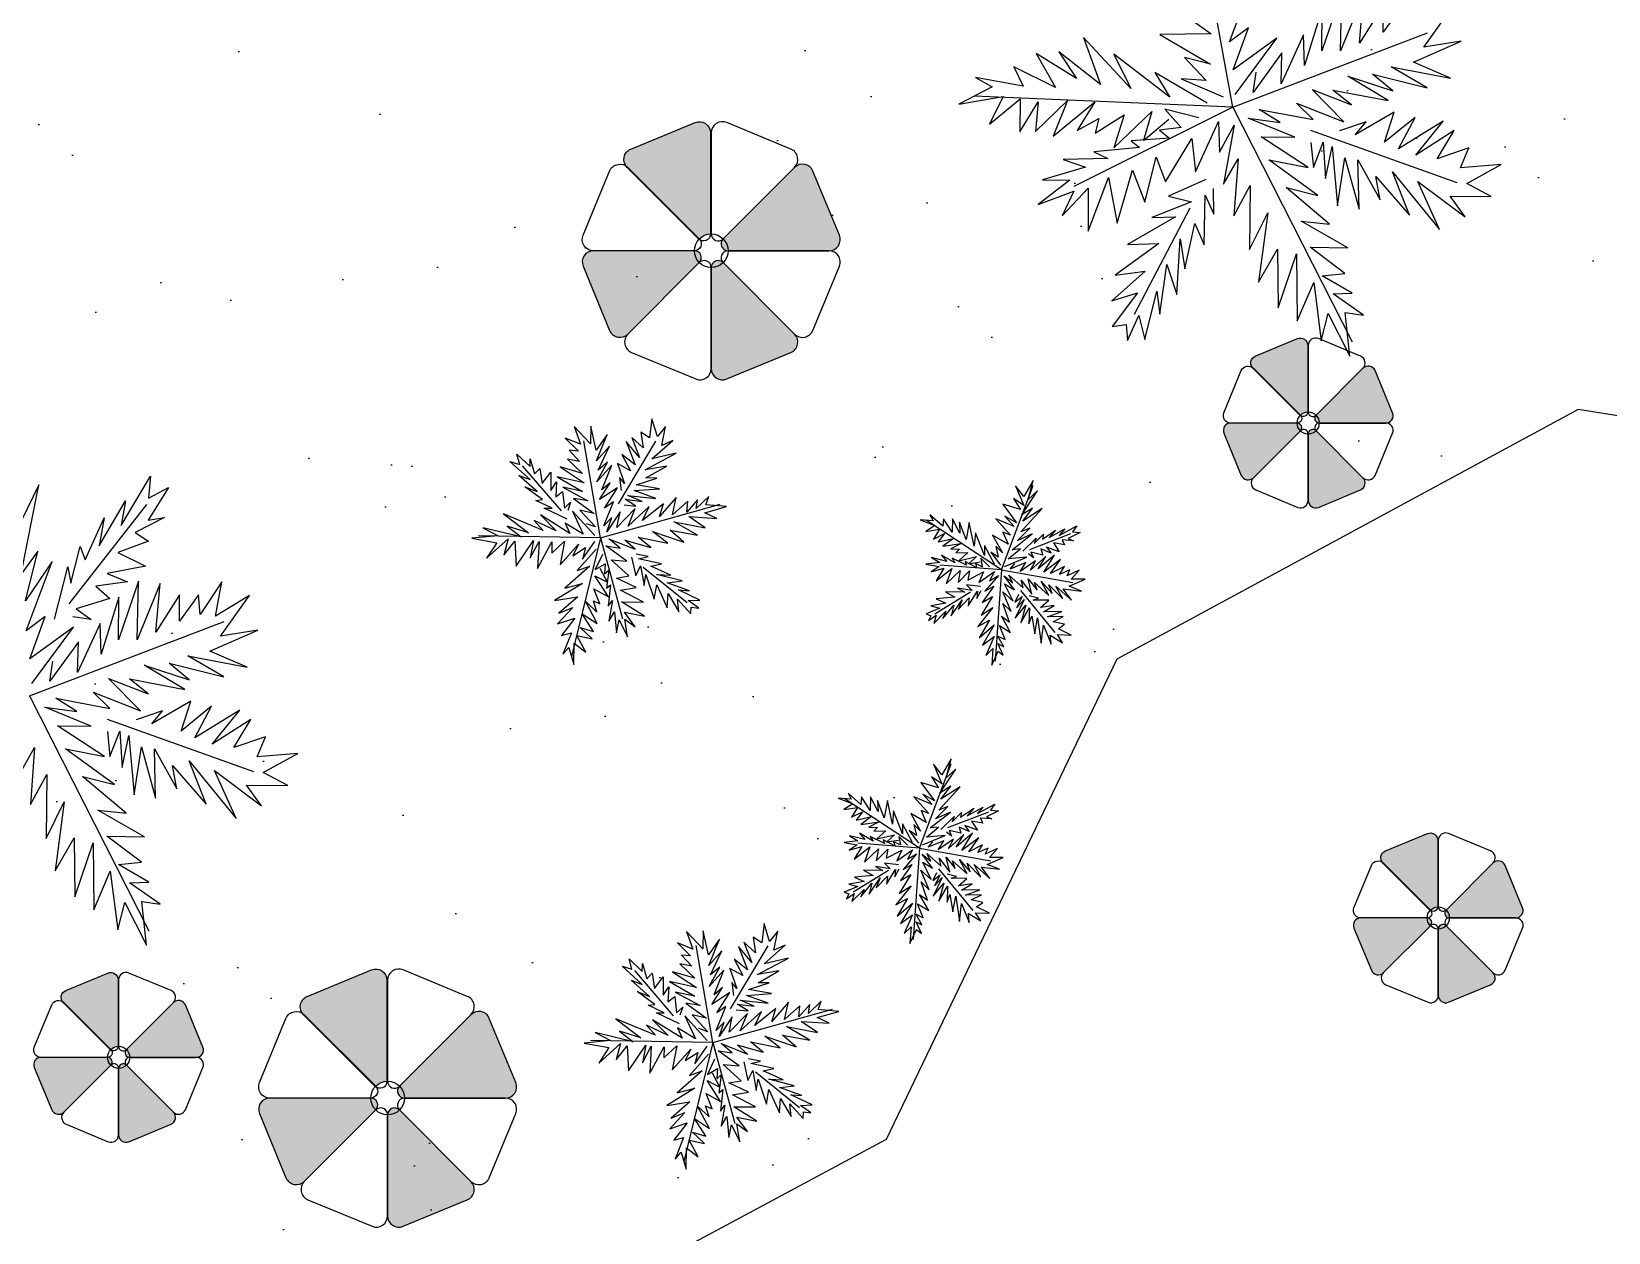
# Model space of a CAD drawing. Header units: millimetres. Extents: x 185 to 501, y 88 to 528.
# Drawn here: x 383.99 to 399.41, y 205.34 to 217.08 of the extents above; entities that cross this region are included whole.
import ezdxf

# ---------------------------------------------------------------- set-up
doc = ezdxf.new("R2010")
doc.units = ezdxf.units.MM
for name, color, linetype in [('arboles', 84, 'Continuous'), ('arena playa', 253, 'Continuous'), ('SITE_FURNISHINGS', 230, 'Continuous')]:
    doc.layers.add(name, color=color, linetype=linetype)

msp = doc.modelspace()

# ---------------------------------------------------------------- hatches: boundary and pattern name
for color, points in [(5, [(390.628, 216.086, 0.534511), (390.476, 216.187), (389.849, 215.928, 0.475071), (389.8, 215.764, -0.059116), (389.82, 215.748), (390.518, 215.05, -0.187719), (390.628, 215.098, 0.000562), (390.628, 215.099)]), (256, [(396.467, 214.008, 0.534511), (396.367, 214.075), (395.954, 213.904, 0.475071), (395.922, 213.797, -0.059116), (395.935, 213.786), (396.395, 213.327, -0.187719), (396.467, 213.359, 0.000562), (396.467, 213.359)]), (256, [(397.738, 209.171, 0.534511), (397.638, 209.238), (397.226, 209.067, 0.475071), (397.194, 208.96, -0.059116), (397.207, 208.949), (397.666, 208.49, -0.187719), (397.738, 208.522, 0.000562), (397.738, 208.522)]), (256, [(384.836, 207.808, 0.534511), (384.736, 207.874), (384.323, 207.704, 0.475071), (384.291, 207.596, -0.059116), (384.305, 207.586), (384.764, 207.126, -0.187719), (384.836, 207.158, 0.000562), (384.836, 207.158)]), (230, [(387.464, 207.804, 0.534511), (387.312, 207.905), (386.685, 207.646, 0.475071), (386.636, 207.482, -0.059116), (386.656, 207.466), (387.354, 206.768, -0.187719), (387.464, 206.816, 0.000562), (387.464, 206.816)])]:
    msp.add_hatch(color=color).paths.add_polyline_path(points)
h = msp.add_hatch(color=5)
edge = h.paths.add_edge_path()
edge.add_arc((390.799, 215.002), 0.0682, 135, 270)
edge.add_line((390.799, 214.934), (391.787, 214.934))
edge.add_arc((391.787, 215.044), 0.11, 270, 382.5)
edge.add_line((391.888, 215.086), (391.629, 215.713))
edge.add_arc((391.527, 215.671), 0.11, 22.5, 135)
edge.add_line((391.449, 215.748), (390.751, 215.05))
edge = h.paths.add_edge_path()
edge.add_arc((390.703, 214.77), 0.0682, 45, 180)
edge.add_line((390.635, 214.77), (390.635, 213.782))
edge.add_arc((390.745, 213.782), 0.11, 180, 292.5)
edge.add_line((390.787, 213.681), (391.414, 213.94))
edge.add_arc((391.372, 214.042), 0.11, 292.5, 405)
edge.add_line((391.449, 214.12), (390.751, 214.818))
edge = h.paths.add_edge_path()
edge.add_arc((389.743, 214.197), 0.11, 202.5, 315)
edge.add_line((389.82, 214.12), (390.518, 214.818))
edge.add_arc((390.47, 214.866), 0.0682, 315, 450)
edge.add_line((390.47, 214.934), (389.483, 214.934))
edge.add_arc((389.483, 214.824), 0.11, 90, 202.5)
edge.add_line((389.382, 214.782), (389.641, 214.155))
h = msp.add_hatch(color=256)
edge = h.paths.add_edge_path()
edge.add_arc((396.579, 213.295), 0.0448, 135, 270)
edge.add_line((396.579, 213.25), (397.229, 213.25))
edge.add_arc((397.229, 213.323), 0.0723, 270, 382.5)
edge.add_line((397.296, 213.35), (397.125, 213.763))
edge.add_arc((397.058, 213.735), 0.0723, 22.5, 135)
edge.add_line((397.007, 213.786), (396.548, 213.327))
edge = h.paths.add_edge_path()
edge.add_arc((396.516, 213.142), 0.0448, 45, 180)
edge.add_line((396.471, 213.142), (396.471, 212.493))
edge.add_arc((396.544, 212.493), 0.0723, 180, 292.5)
edge.add_line((396.571, 212.426), (396.983, 212.597))
edge.add_arc((396.956, 212.664), 0.0723, 292.5, 405)
edge.add_line((397.007, 212.715), (396.548, 213.174))
edge = h.paths.add_edge_path()
edge.add_arc((395.884, 212.766), 0.0723, 202.5, 315)
edge.add_line((395.935, 212.715), (396.395, 213.174))
edge.add_arc((396.363, 213.206), 0.0448, 315, 450)
edge.add_line((396.363, 213.25), (395.714, 213.25))
edge.add_arc((395.714, 213.178), 0.0723, 90, 202.5)
edge.add_line((395.647, 213.15), (395.817, 212.738))
h = msp.add_hatch(color=256)
edge = h.paths.add_edge_path()
edge.add_arc((397.851, 208.458), 0.0448, 135, 270)
edge.add_line((397.851, 208.413), (398.5, 208.413))
edge.add_arc((398.5, 208.486), 0.0723, 270, 382.5)
edge.add_line((398.567, 208.513), (398.396, 208.926))
edge.add_arc((398.33, 208.898), 0.0723, 22.5, 135)
edge.add_line((398.278, 208.949), (397.819, 208.49))
edge = h.paths.add_edge_path()
edge.add_arc((397.787, 208.305), 0.0448, 45, 180)
edge.add_line((397.743, 208.305), (397.743, 207.656))
edge.add_arc((397.815, 207.656), 0.0723, 180, 292.5)
edge.add_line((397.843, 207.589), (398.255, 207.76))
edge.add_arc((398.227, 207.827), 0.0723, 292.5, 405)
edge.add_line((398.278, 207.878), (397.819, 208.337))
edge = h.paths.add_edge_path()
edge.add_arc((397.156, 207.929), 0.0723, 202.5, 315)
edge.add_line((397.207, 207.878), (397.666, 208.337))
edge.add_arc((397.634, 208.369), 0.0448, 315, 450)
edge.add_line((397.634, 208.413), (396.985, 208.413))
edge.add_arc((396.985, 208.341), 0.0723, 90, 202.5)
edge.add_line((396.918, 208.313), (397.089, 207.901))
h = msp.add_hatch(color=256)
edge = h.paths.add_edge_path()
edge.add_arc((384.949, 207.095), 0.0448, 135, 270)
edge.add_line((384.949, 207.05), (385.598, 207.05))
edge.add_arc((385.598, 207.122), 0.0723, 270, 382.5)
edge.add_line((385.665, 207.15), (385.494, 207.562))
edge.add_arc((385.427, 207.534), 0.0723, 22.5, 135)
edge.add_line((385.376, 207.586), (384.917, 207.126))
edge = h.paths.add_edge_path()
edge.add_arc((384.885, 206.942), 0.0448, 45, 180)
edge.add_line((384.84, 206.942), (384.84, 206.292))
edge.add_arc((384.913, 206.292), 0.0723, 180, 292.5)
edge.add_line((384.94, 206.225), (385.353, 206.396))
edge.add_arc((385.325, 206.463), 0.0723, 292.5, 405)
edge.add_line((385.376, 206.514), (384.917, 206.973))
edge = h.paths.add_edge_path()
edge.add_arc((384.254, 206.565), 0.0723, 202.5, 315)
edge.add_line((384.305, 206.514), (384.764, 206.973))
edge.add_arc((384.732, 207.005), 0.0448, 315, 450)
edge.add_line((384.732, 207.05), (384.083, 207.05))
edge.add_arc((384.083, 206.978), 0.0723, 90, 202.5)
edge.add_line((384.016, 206.95), (384.187, 206.538))
h = msp.add_hatch(color=230)
edge = h.paths.add_edge_path()
edge.add_arc((387.635, 206.72), 0.0682, 135, 270)
edge.add_line((387.635, 206.652), (388.623, 206.652))
edge.add_arc((388.623, 206.762), 0.11, 270, 382.5)
edge.add_line((388.724, 206.804), (388.465, 207.431))
edge.add_arc((388.363, 207.389), 0.11, 22.5, 135)
edge.add_line((388.285, 207.466), (387.587, 206.768))
edge = h.paths.add_edge_path()
edge.add_arc((387.539, 206.487), 0.0682, 45, 180)
edge.add_line((387.471, 206.487), (387.471, 205.5))
edge.add_arc((387.581, 205.5), 0.11, 180, 292.5)
edge.add_line((387.623, 205.399), (388.25, 205.658))
edge.add_arc((388.208, 205.76), 0.11, 292.5, 405)
edge.add_line((388.285, 205.838), (387.587, 206.536))
edge = h.paths.add_edge_path()
edge.add_arc((386.579, 205.915), 0.11, 202.5, 315)
edge.add_line((386.656, 205.838), (387.354, 206.536))
edge.add_arc((387.306, 206.584), 0.0682, 315, 450)
edge.add_line((387.306, 206.652), (386.319, 206.652))
edge.add_arc((386.319, 206.542), 0.11, 90, 202.5)
edge.add_line((386.218, 206.5), (386.477, 205.873))
at = {"layer": 'arena playa'}
h = msp.add_hatch(dxfattribs=at)
h.set_pattern_fill('AR-SAND', color=256, scale=0.07, style=0)
h.set_pattern_definition([(37.5, (-1998.5492, 57.1), (-0.1120022, 3.4258927), [0, -2.70256, 0, -3.0226, 0, -2.88925]), (7.5, (-1998.5492, 57.1), (3.146663, 5.017776), [0, -1.45796, 0, -2.43586, 0, -0.93345]), (327.5, (-2000.7362, 57.1), (5.5369466, 0.0100603), [0, -0.889, 0, -3.2004, 0, -4.1783]), (317.5, (-2000.736, 57.1), (5.344895, 1.560505), [0, -0.4445, 0, -2.09804, 0, -2.4003])])
h.paths.add_polyline_path([(384.825, 236.855), (376.93, 236.855), (373.547, 232.348), (373.171, 227.091), (370.915, 220.143), (374.675, 215.449), (378.998, 203.807), (384.638, 202.117), (392.345, 206.248), (394.6, 210.942), (399.112, 213.383), (408.323, 211.881), (415.09, 216.012), (416.782, 220.143), (412.082, 227.278), (410.767, 232.724), (410.579, 238.732), (405.691, 245.868), (397.796, 247.558), (391.969, 245.68), (391.781, 238.357)])

# ---------------------------------------------------------------- linework, layer by layer
at = {"layer": 'arboles', "linetype": 'Continuous'}
for p, q in [((395.734, 216.339), (395.282, 218.83)), ((395.734, 216.339), (397.638, 217.065)), ((395.734, 216.339), (393.206, 216.446)), ((395.734, 216.339), (394.179, 215.563)), ((395.734, 216.339), (396.9, 214.043)), ((396.495, 216.111), (397.924, 215.601)), ((395.314, 215.351), (394.77, 214.312)), ((389.551, 212.128), (389.39, 213.076)), ((389.727, 212.459), (390.094, 213.074)), ((389.17, 212.391), (388.79, 212.832)), ((393.472, 211.815), (393.783, 212.64)), ((389.551, 212.128), (390.722, 212.456)), ((384.358, 211.483), (385.116, 212.455)), ((389.551, 212.128), (388.356, 212.148)), ((393.472, 211.815), (392.737, 212.3)), ((393.75, 212.015), (394.15, 212.169)), ((389.551, 212.128), (389.268, 210.967)), ((389.551, 212.128), (389.767, 211.336)), ((389.97, 211.842), (390.4, 211.495)), ((393.472, 211.815), (392.87, 211.862)), ((393.472, 211.815), (393.41, 210.922)), ((393.472, 211.815), (394.17, 211.692)), ((393.17, 211.596), (392.822, 211.383)), ((393.658, 211.612), (393.994, 211.204)), ((383.968, 210.582), (385.872, 211.309)), ((383.968, 210.582), (385.135, 208.286)), ((384.729, 210.355), (386.159, 209.845)), ((392.671, 209.096), (392.982, 209.92)), ((392.671, 209.096), (391.936, 209.58)), ((392.949, 209.295), (393.349, 209.449)), ((392.671, 209.096), (392.069, 209.142)), ((392.671, 209.096), (392.609, 208.202)), ((392.671, 209.096), (393.369, 208.972)), ((392.369, 208.876), (392.021, 208.663)), ((392.858, 208.892), (393.193, 208.484)), ((390.649, 207.194), (390.488, 208.142)), ((390.824, 207.525), (391.192, 208.14)), ((390.267, 207.457), (389.887, 207.898)), ((390.649, 207.194), (391.819, 207.522)), ((390.649, 207.194), (389.453, 207.214)), ((390.649, 207.194), (390.366, 206.033)), ((390.649, 207.194), (390.865, 206.402)), ((391.067, 206.908), (391.498, 206.561))]:
    msp.add_line(p, q, dxfattribs=at)
at = {"layer": 'arboles', "linetype": 'Continuous', "flags": 128}
for points in [[(395.757, 216.461), (396.166, 217.012), (395.739, 216.703), (395.888, 217.114), (395.702, 216.976), (395.957, 217.652)], [(397.386, 217.326), (397.203, 217.069), (397.202, 217.326), (396.972, 216.962), (397.012, 217.44), (396.788, 216.889), (396.8, 217.46), (396.604, 216.889), (396.609, 217.303), (396.436, 216.746), (396.425, 217.046), (396.206, 216.566), (396.215, 216.867), (395.934, 216.482), (395.964, 216.68)], [(395.403, 216.233), (395.068, 216.317), (395.228, 216.138), (395.016, 216.112), (395.116, 216.034), (394.74, 216.009), (394.822, 215.943), (394.377, 215.902), (394.512, 215.836), (394.074, 215.827), (394.293, 215.752), (393.872, 215.626), (394.142, 215.625), (393.831, 215.386), (394.181, 215.516), (394.067, 215.274), (394.321, 215.547), (394.32, 215.125), (394.518, 215.649), (394.604, 215.205), (394.754, 215.722), (394.873, 215.408), (394.984, 215.849), (395.075, 215.609), (395.333, 216.032), (395.37, 215.706), (395.593, 216.198), (395.603, 215.899), (395.748, 216.16), (395.643, 215.585), (395.785, 215.833), (395.744, 215.276), (395.904, 215.573), (395.899, 214.947), (396.075, 215.305), (395.985, 214.628), (396.171, 214.951), (396.179, 214.375), (396.357, 214.905), (396.365, 214.249), (396.525, 214.625), (396.599, 214.052), (396.666, 214.319), (396.879, 213.903), (396.834, 214.33), (397.012, 214.305), (396.714, 214.512), (396.901, 214.518), (396.607, 214.69), (396.831, 214.713), (396.492, 214.97), (396.86, 214.963), (396.404, 215.223), (396.68, 215.193), (396.255, 215.551), (396.566, 215.473), (396.086, 215.824), (396.47, 215.748), (396.01, 216.048), (396.339, 216.044), (395.884, 216.231), (396.197, 216.186), (395.992, 216.316), (396.521, 216.217), (396.357, 216.377), (396.819, 216.195), (396.509, 216.51), (396.894, 216.361), (396.712, 216.505), (397.254, 216.403), (396.858, 216.64), (397.298, 216.497), (397.1, 216.659), (397.634, 216.525), (397.284, 216.732), (397.863, 216.62), (397.5, 216.777), (397.967, 216.983), (397.602, 216.923), (397.886, 217.32)], [(395.227, 217.267), (395.523, 217.054), (395.02, 217.048), (395.515, 216.759), (395.261, 216.823), (395.475, 216.597), (395.228, 216.613), (395.639, 216.437)], [(395.485, 216.377), (394.973, 216.677), (395.117, 216.436), (394.57, 216.857), (394.736, 216.519), (394.273, 217.017), (394.442, 216.559), (394.034, 216.879), (394.206, 216.618), (393.812, 216.862), (394, 216.531), (393.594, 216.732), (393.686, 216.544), (393.219, 216.628), (393.38, 216.535), (393.054, 216.366), (393.489, 216.442), (393.355, 216.172), (393.655, 216.42), (393.653, 216.097), (393.832, 216.389), (393.805, 216.098), (394.119, 216.403), (393.979, 216.055), (394.386, 216.388), (394.211, 216.109), (394.425, 216.227), (394.389, 216.084), (394.672, 216.264), (394.571, 215.94), (394.944, 216.295), (394.86, 216.012), (395.11, 216.22)], [(396.498, 215.991), (396.522, 215.748), (396.617, 215.994), (396.64, 215.639), (396.706, 215.953), (396.758, 215.372), (396.83, 215.842), (396.968, 215.339), (396.957, 215.824), (397.176, 215.432), (397.134, 215.66), (397.462, 215.281), (397.297, 215.705), (397.756, 215.142), (397.544, 215.611), (398.005, 215.264), (397.858, 215.466), (398.26, 215.464), (398.021, 215.59), (398.358, 215.776), (397.96, 215.744), (398.043, 215.941), (397.732, 215.834), (397.9, 216.109), (397.522, 215.867), (397.791, 216.202), (397.353, 215.929), (397.516, 216.238), (397.218, 215.996), (397.311, 216.289), (396.932, 216.067), (397.037, 216.193), (396.777, 216.106)], [(395.47, 215.629), (395.106, 215.469), (395.33, 215.413), (394.941, 215.259), (395.174, 215.267), (394.704, 214.996), (395.01, 215.005), (394.583, 214.696), (394.876, 214.735), (394.553, 214.446), (394.803, 214.522), (394.556, 214.194), (394.693, 214.213), (394.706, 214.058), (394.814, 214.301), (394.874, 214.068), (394.992, 214.54), (395.022, 214.315), (395.09, 214.8), (395.188, 214.505), (395.219, 215.051), (395.264, 214.756), (395.362, 215.2), (395.455, 214.992), (395.465, 215.478), (395.55, 215.292), (395.547, 215.543)], [(389.782, 212.449), (389.897, 212.438), (389.792, 212.505), (389.959, 212.483), (389.819, 212.542), (390.093, 212.513), (389.882, 212.589), (390.128, 212.607), (389.902, 212.647), (390.104, 212.712), (389.994, 212.713), (390.2, 212.83), (389.988, 212.793), (390.292, 212.954), (390.055, 212.899), (390.258, 213.08), (390.151, 213.03), (390.189, 213.216), (390.108, 213.117), (390.053, 213.291), (390.032, 213.104), (389.948, 213.16), (389.969, 213.006), (389.857, 213.109), (389.934, 212.912), (389.804, 213.068), (389.89, 212.84), (389.762, 212.944), (389.847, 212.783), (389.719, 212.853), (389.787, 212.658), (389.739, 212.717), (389.755, 212.589)], [(389.57, 211.965), (389.5, 211.817), (389.597, 211.875), (389.59, 211.775), (389.635, 211.813), (389.612, 211.637), (389.65, 211.669), (389.628, 211.459), (389.671, 211.515), (389.635, 211.312), (389.69, 211.406), (389.709, 211.2), (389.735, 211.325), (389.817, 211.159), (389.789, 211.333), (389.89, 211.258), (389.787, 211.4), (389.983, 211.361), (389.758, 211.501), (389.972, 211.5), (389.746, 211.617), (389.902, 211.643), (389.708, 211.735), (389.828, 211.755), (389.656, 211.914), (389.81, 211.901), (389.603, 212.049), (389.743, 212.027), (389.635, 212.118), (389.892, 212.016), (389.79, 212.105), (390.044, 212.034), (389.921, 212.136), (390.211, 212.076), (390.061, 212.19), (390.366, 212.086), (390.234, 212.202), (390.501, 212.153), (390.272, 212.284), (390.576, 212.227), (390.417, 212.336), (390.689, 212.317), (390.572, 212.373), (390.784, 212.433), (390.582, 212.452), (390.61, 212.532), (390.487, 212.413), (390.502, 212.5), (390.395, 212.38), (390.405, 212.486), (390.255, 212.353), (390.292, 212.522), (390.129, 212.335), (390.169, 212.46), (389.964, 212.296), (390.029, 212.433), (389.822, 212.243), (389.892, 212.414), (389.711, 212.229), (389.743, 212.381), (389.615, 212.187), (389.664, 212.328), (389.585, 212.245), (389.68, 212.481), (389.591, 212.419), (389.718, 212.617), (389.543, 212.502), (389.648, 212.667), (389.564, 212.596), (389.662, 212.837), (389.515, 212.676), (389.622, 212.866), (389.529, 212.79), (389.64, 213.025), (389.512, 212.881), (389.617, 213.139), (389.511, 212.985), (389.459, 213.221), (389.453, 213.046), (389.295, 213.215), (389.357, 213.042), (389.208, 213.102), (389.336, 212.975), (389.246, 212.984), (389.348, 212.875), (389.229, 212.898), (389.377, 212.758), (389.159, 212.821), (389.394, 212.667), (389.13, 212.724), (389.376, 212.581), (389.185, 212.622), (389.427, 212.49), (389.287, 212.513), (389.489, 212.367), (389.351, 212.399), (389.503, 212.234), (389.414, 212.266)], [(389.225, 212.311), (389.001, 212.417), (389.079, 212.418), (388.92, 212.493), (388.985, 212.502), (388.813, 212.627), (388.934, 212.58), (388.755, 212.738), (388.863, 212.697), (388.666, 212.874), (388.762, 212.845), (388.733, 212.946), (388.863, 212.824), (388.865, 212.9), (388.906, 212.753), (388.958, 212.806), (388.981, 212.658), (389.068, 212.77), (389.067, 212.591), (389.123, 212.674), (389.114, 212.528), (389.182, 212.58), (389.199, 212.418), (389.26, 212.476), (389.232, 212.395)], [(383.991, 210.704), (384.4, 211.255), (383.973, 210.946), (384.122, 211.358), (383.936, 211.22), (384.191, 211.895), (383.93, 211.512), (384.051, 211.996), (383.889, 211.773), (384.062, 212.647), (383.778, 212.064)], [(384.215, 211.334), (384.343, 211.844), (384.375, 211.684), (384.466, 212.044), (384.512, 211.913), (384.7, 212.322), (384.652, 212.05), (384.907, 212.488), (384.866, 212.247), (385.152, 212.73), (385.132, 212.517), (385.329, 212.62), (385.13, 212.3), (385.289, 212.326), (385.001, 212.18), (385.132, 212.095), (384.834, 211.985), (385.104, 211.851), (384.729, 211.78), (384.927, 211.697), (384.619, 211.656), (384.754, 211.536), (384.425, 211.434), (384.571, 211.331), (384.392, 211.356)], [(393.501, 211.848), (393.721, 211.939), (393.539, 211.923), (393.657, 212.019), (393.577, 212.011), (393.773, 212.167), (393.627, 212.1), (393.75, 212.223), (393.662, 212.185), (393.869, 212.415), (393.681, 212.292), (393.777, 212.419), (393.671, 212.352), (393.825, 212.588), (393.734, 212.503), (393.781, 212.689), (393.69, 212.531), (393.61, 212.637), (393.69, 212.443), (393.589, 212.512), (393.657, 212.404), (393.485, 212.456), (393.618, 212.276), (393.506, 212.341), (393.597, 212.24), (393.418, 212.315), (393.562, 212.155), (393.487, 212.183), (393.537, 212.067), (393.386, 212.155), (393.482, 211.98), (393.418, 212.045), (393.441, 211.939), (393.37, 211.988), (393.462, 211.862)], [(389.497, 212.15), (389.279, 212.39), (389.383, 212.163), (389.206, 212.27), (389.253, 212.171), (388.964, 212.352), (389.117, 212.196), (388.904, 212.296), (388.993, 212.201), (388.604, 212.362), (388.847, 212.176), (388.64, 212.241), (388.775, 212.137), (388.403, 212.226), (388.553, 212.148), (388.294, 212.124), (388.537, 212.079), (388.439, 211.928), (388.65, 212.119), (388.607, 211.959), (388.715, 212.095), (388.727, 211.852), (388.896, 212.103), (388.865, 211.931), (388.952, 212.093), (388.937, 211.829), (389.076, 212.088), (389.075, 211.978), (389.2, 212.096), (389.157, 211.863), (389.336, 212.065), (389.283, 211.953), (389.407, 212.032), (389.377, 211.919), (389.497, 212.093)], [(393.405, 211.871), (393.306, 212.052), (393.306, 211.955), (393.218, 212.178), (393.207, 212.048), (393.158, 212.279), (393.126, 212.112), (393.062, 212.281), (393.066, 212.172), (392.992, 212.315), (392.989, 212.183), (392.904, 212.315), (392.898, 212.243), (392.773, 212.352), (392.805, 212.295), (392.677, 212.303), (392.821, 212.248), (392.733, 212.191), (392.866, 212.211), (392.808, 212.115), (392.914, 212.171), (392.854, 212.089), (393.002, 212.123), (392.898, 212.045), (393.079, 212.071), (392.977, 212.019), (393.062, 212.016), (393.025, 211.98), (393.142, 211.983), (393.054, 211.904), (393.229, 211.944), (393.153, 211.875), (393.265, 211.892)], [(393.681, 211.996), (393.81, 212.125), (393.791, 212.071), (393.882, 212.163), (393.873, 212.115), (394.002, 212.204), (393.939, 212.131), (394.093, 212.216), (394.038, 212.152), (394.21, 212.245), (394.166, 212.185), (394.243, 212.18), (394.126, 212.12), (394.178, 212.1), (394.066, 212.108), (394.09, 212.059), (393.981, 212.079), (394.038, 211.991), (393.914, 212.037), (393.958, 211.977), (393.858, 212.019), (393.877, 211.96), (393.761, 211.988), (393.786, 211.931), (393.737, 211.971)], [(389.51, 212.016), (389.324, 211.807), (389.449, 211.851), (389.204, 211.636), (389.376, 211.682), (389.102, 211.514), (389.33, 211.55), (389.144, 211.39), (389.281, 211.446), (389.131, 211.286), (389.302, 211.343), (389.172, 211.173), (389.267, 211.198), (389.185, 210.99), (389.243, 211.056), (389.291, 210.889), (389.296, 211.098), (389.409, 211.011), (389.322, 211.173), (389.471, 211.142), (389.352, 211.252), (389.484, 211.213), (389.373, 211.386), (389.521, 211.289), (389.404, 211.508), (389.517, 211.401), (389.482, 211.511), (389.545, 211.482), (389.488, 211.629), (389.629, 211.552), (389.498, 211.758), (389.621, 211.693), (389.548, 211.828)], [(389.855, 211.94), (389.896, 211.757), (389.942, 211.855), (389.978, 211.661), (389.996, 211.77), (390.078, 211.527), (390.102, 211.669), (390.205, 211.443), (390.215, 211.583), (390.318, 211.406), (390.306, 211.529), (390.435, 211.385), (390.439, 211.45), (390.512, 211.442), (390.409, 211.514), (390.523, 211.52), (390.315, 211.619), (390.422, 211.611), (390.204, 211.688), (390.35, 211.706), (390.1, 211.771), (390.24, 211.764), (390.044, 211.851), (390.149, 211.875), (389.925, 211.924), (390.019, 211.946), (389.902, 211.968)], [(393.355, 211.843), (393.27, 211.928), (393.285, 211.846), (393.218, 211.876), (393.233, 211.835), (393.117, 211.895), (393.129, 211.86), (392.989, 211.928), (393.018, 211.884), (392.885, 211.96), (392.937, 211.898), (392.789, 211.936), (392.87, 211.887), (392.734, 211.871), (392.862, 211.848), (392.785, 211.796), (392.909, 211.832), (392.833, 211.706), (392.986, 211.827), (392.933, 211.679), (393.07, 211.807), (393.049, 211.692), (393.161, 211.804), (393.145, 211.715), (393.298, 211.796), (393.251, 211.692), (393.405, 211.799), (393.355, 211.708), (393.444, 211.76), (393.31, 211.607), (393.397, 211.656), (393.285, 211.497), (393.386, 211.556), (393.273, 211.371), (393.389, 211.446), (393.241, 211.26), (393.355, 211.323), (393.254, 211.15), (393.402, 211.276), (393.287, 211.079), (393.402, 211.163), (393.321, 210.978), (393.389, 211.046), (393.378, 210.884), (393.441, 211.019), (393.49, 210.98), (393.438, 211.095), (393.495, 211.064), (393.438, 211.167), (393.509, 211.134), (393.454, 211.271), (393.562, 211.204), (393.473, 211.363), (393.55, 211.304), (393.487, 211.487), (393.566, 211.408), (393.485, 211.599), (393.586, 211.508), (393.503, 211.679), (393.6, 211.619), (393.498, 211.756), (393.583, 211.687), (393.545, 211.763), (393.685, 211.638), (393.665, 211.715), (393.77, 211.578), (393.734, 211.728), (393.822, 211.615), (393.794, 211.69), (393.937, 211.563), (393.862, 211.704), (393.967, 211.583), (393.937, 211.667), (394.073, 211.531), (394.005, 211.656), (394.158, 211.519), (394.077, 211.63), (394.254, 211.608), (394.134, 211.656), (394.29, 211.723), (394.154, 211.723), (394.233, 211.811), (394.114, 211.755), (394.142, 211.815), (394.041, 211.771), (394.087, 211.848), (393.953, 211.78), (394.051, 211.915), (393.885, 211.791), (393.991, 211.96), (393.83, 211.824), (393.906, 211.947), (393.755, 211.811), (393.805, 211.903), (393.654, 211.799), (393.71, 211.887), (393.558, 211.823), (393.602, 211.876)], [(383.878, 209.829), (384.019, 210.077), (383.978, 209.52), (384.138, 209.816), (384.133, 209.19), (384.309, 209.549), (384.219, 208.872), (384.405, 209.195), (384.413, 208.619), (384.591, 209.148), (384.599, 208.493), (384.759, 208.869), (384.833, 208.296), (384.9, 208.563), (385.113, 208.146), (385.068, 208.573), (385.246, 208.548), (384.948, 208.755), (385.135, 208.761), (384.841, 208.934), (385.065, 208.957), (384.727, 209.213), (385.095, 209.207), (384.638, 209.466), (384.915, 209.437), (384.489, 209.794), (384.8, 209.716), (384.32, 210.067), (384.704, 209.991), (384.244, 210.291), (384.573, 210.288), (384.119, 210.474), (384.431, 210.429), (384.226, 210.56), (384.755, 210.46), (384.591, 210.62), (385.053, 210.438), (384.743, 210.754), (385.128, 210.604), (384.946, 210.749), (385.488, 210.646), (385.092, 210.884), (385.532, 210.741), (385.335, 210.902), (385.869, 210.769), (385.518, 210.975), (386.097, 210.863), (385.734, 211.02), (386.201, 211.226), (385.836, 211.166), (386.121, 211.563), (385.787, 211.363), (385.85, 211.697), (385.639, 211.38), (385.621, 211.57), (385.437, 211.312), (385.436, 211.57), (385.206, 211.205), (385.246, 211.683), (385.023, 211.132), (385.034, 211.704), (384.838, 211.132), (384.843, 211.547), (384.67, 210.99), (384.659, 211.289), (384.44, 210.81), (384.45, 211.111), (384.168, 210.726), (384.198, 210.923)], [(393.266, 211.651), (393.129, 211.668), (393.186, 211.612), (393.043, 211.635), (393.114, 211.596), (392.925, 211.599), (393.018, 211.547), (392.835, 211.531), (392.929, 211.49), (392.781, 211.462), (392.87, 211.44), (392.737, 211.386), (392.781, 211.367), (392.758, 211.319), (392.833, 211.372), (392.81, 211.292), (392.929, 211.412), (392.898, 211.339), (393.005, 211.471), (392.981, 211.366), (393.088, 211.523), (393.049, 211.427), (393.158, 211.542), (393.148, 211.464), (393.238, 211.607), (393.23, 211.536), (393.274, 211.612)], [(393.638, 211.575), (393.602, 211.498), (393.674, 211.555), (393.618, 211.445), (393.693, 211.526), (393.605, 211.344), (393.71, 211.471), (393.662, 211.297), (393.745, 211.443), (393.74, 211.287), (393.769, 211.363), (393.799, 211.191), (393.825, 211.347), (393.862, 211.097), (393.882, 211.275), (393.958, 211.089), (393.95, 211.175), (394.069, 211.103), (394.021, 211.183), (394.154, 211.178), (394.03, 211.24), (394.09, 211.284), (393.978, 211.308), (394.077, 211.36), (393.921, 211.355), (394.062, 211.407), (393.882, 211.404), (393.986, 211.467), (393.854, 211.448), (393.934, 211.519), (393.781, 211.52), (393.835, 211.539), (393.742, 211.56)], [(384.732, 210.235), (384.756, 209.991), (384.851, 210.238), (384.874, 209.882), (384.94, 210.196), (384.992, 209.615), (385.064, 210.086), (385.202, 209.583), (385.191, 210.067), (385.41, 209.676), (385.368, 209.904), (385.696, 209.525), (385.531, 209.949), (385.991, 209.385), (385.778, 209.854), (386.239, 209.508), (386.092, 209.709), (386.494, 209.708), (386.255, 209.834), (386.592, 210.02), (386.194, 209.987), (386.277, 210.184), (385.966, 210.078), (386.134, 210.352), (385.756, 210.11), (386.025, 210.445), (385.587, 210.172), (385.75, 210.481), (385.452, 210.239), (385.546, 210.533), (385.167, 210.311), (385.271, 210.437), (385.011, 210.35)], [(392.7, 209.128), (392.921, 209.219), (392.738, 209.203), (392.856, 209.299), (392.776, 209.292), (392.973, 209.447), (392.826, 209.38), (392.949, 209.503), (392.861, 209.465), (393.069, 209.695), (392.88, 209.572), (392.976, 209.699), (392.87, 209.632), (393.025, 209.868), (392.933, 209.783), (392.98, 209.969), (392.889, 209.811), (392.809, 209.917), (392.889, 209.723), (392.788, 209.792), (392.856, 209.684), (392.684, 209.736), (392.817, 209.556), (392.705, 209.621), (392.796, 209.52), (392.617, 209.595), (392.762, 209.435), (392.686, 209.463), (392.736, 209.347), (392.585, 209.435), (392.681, 209.26), (392.617, 209.325), (392.64, 209.219), (392.569, 209.268), (392.661, 209.142)], [(392.604, 209.151), (392.505, 209.333), (392.505, 209.235), (392.417, 209.459), (392.406, 209.328), (392.357, 209.559), (392.325, 209.392), (392.261, 209.561), (392.266, 209.452), (392.192, 209.595), (392.188, 209.463), (392.103, 209.595), (392.097, 209.523), (391.973, 209.632), (392.004, 209.575), (391.877, 209.583), (392.02, 209.528), (391.932, 209.471), (392.066, 209.492), (392.007, 209.396), (392.113, 209.451), (392.053, 209.369), (392.201, 209.403), (392.097, 209.325), (392.278, 209.351), (392.176, 209.299), (392.261, 209.296), (392.225, 209.26), (392.341, 209.263), (392.253, 209.185), (392.428, 209.224), (392.352, 209.155), (392.464, 209.172)], [(392.88, 209.276), (393.009, 209.405), (392.99, 209.351), (393.081, 209.443), (393.072, 209.396), (393.201, 209.484), (393.138, 209.411), (393.292, 209.496), (393.237, 209.432), (393.409, 209.525), (393.365, 209.465), (393.442, 209.46), (393.325, 209.4), (393.377, 209.38), (393.265, 209.388), (393.289, 209.339), (393.18, 209.359), (393.237, 209.271), (393.113, 209.317), (393.157, 209.257), (393.058, 209.299), (393.076, 209.24), (392.96, 209.268), (392.985, 209.211), (392.936, 209.251)], [(392.554, 209.123), (392.469, 209.208), (392.484, 209.126), (392.417, 209.156), (392.432, 209.115), (392.316, 209.175), (392.329, 209.14), (392.188, 209.208), (392.217, 209.164), (392.084, 209.24), (392.136, 209.178), (391.988, 209.216), (392.069, 209.167), (391.933, 209.151), (392.061, 209.128), (391.984, 209.076), (392.108, 209.112), (392.032, 208.986), (392.185, 209.107), (392.132, 208.959), (392.269, 209.087), (392.248, 208.972), (392.36, 209.084), (392.344, 208.996), (392.497, 209.076), (392.45, 208.972), (392.604, 209.079), (392.554, 208.988), (392.643, 209.04), (392.51, 208.887), (392.596, 208.936), (392.484, 208.777), (392.585, 208.836), (392.472, 208.651), (392.588, 208.726), (392.44, 208.54), (392.554, 208.603), (392.453, 208.43), (392.601, 208.556), (392.486, 208.359), (392.601, 208.443), (392.521, 208.259), (392.588, 208.326), (392.577, 208.164), (392.64, 208.3), (392.689, 208.26), (392.637, 208.375), (392.694, 208.344), (392.637, 208.448), (392.708, 208.414), (392.653, 208.551), (392.762, 208.484), (392.672, 208.643), (392.749, 208.585), (392.686, 208.767), (392.765, 208.688), (392.684, 208.879), (392.785, 208.788), (392.702, 208.959), (392.799, 208.899), (392.697, 209.036), (392.782, 208.967), (392.744, 209.043), (392.884, 208.918), (392.864, 208.996), (392.969, 208.859), (392.933, 209.008), (393.021, 208.895), (392.993, 208.97), (393.136, 208.843), (393.061, 208.985), (393.166, 208.863), (393.136, 208.947), (393.272, 208.811), (393.204, 208.936), (393.357, 208.799), (393.276, 208.91), (393.453, 208.888), (393.333, 208.936), (393.489, 209.003), (393.354, 209.003), (393.432, 209.092), (393.313, 209.035), (393.341, 209.095), (393.24, 209.051), (393.286, 209.128), (393.152, 209.06), (393.25, 209.196), (393.084, 209.071), (393.19, 209.24), (393.029, 209.104), (393.105, 209.227), (392.954, 209.092), (393.004, 209.183), (392.853, 209.079), (392.91, 209.167), (392.757, 209.103), (392.801, 209.156)], [(392.466, 208.931), (392.329, 208.948), (392.385, 208.892), (392.242, 208.915), (392.313, 208.876), (392.124, 208.879), (392.217, 208.827), (392.034, 208.811), (392.129, 208.77), (391.981, 208.742), (392.069, 208.72), (391.936, 208.666), (391.981, 208.648), (391.957, 208.599), (392.032, 208.652), (392.009, 208.572), (392.129, 208.692), (392.097, 208.619), (392.204, 208.751), (392.18, 208.646), (392.288, 208.803), (392.248, 208.707), (392.357, 208.822), (392.347, 208.744), (392.437, 208.887), (392.429, 208.816), (392.473, 208.892)], [(392.837, 208.855), (392.801, 208.778), (392.873, 208.835), (392.817, 208.725), (392.892, 208.807), (392.804, 208.624), (392.91, 208.751), (392.861, 208.577), (392.944, 208.723), (392.94, 208.567), (392.968, 208.643), (392.998, 208.471), (393.025, 208.627), (393.061, 208.377), (393.081, 208.555), (393.157, 208.369), (393.149, 208.455), (393.269, 208.383), (393.22, 208.463), (393.354, 208.459), (393.229, 208.52), (393.289, 208.564), (393.177, 208.588), (393.276, 208.64), (393.121, 208.635), (393.261, 208.687), (393.081, 208.684), (393.185, 208.747), (393.053, 208.728), (393.133, 208.799), (392.98, 208.8), (393.034, 208.819), (392.941, 208.84)], [(390.88, 207.515), (390.995, 207.504), (390.889, 207.571), (391.056, 207.549), (390.917, 207.608), (391.191, 207.579), (390.98, 207.655), (391.225, 207.673), (391, 207.713), (391.201, 207.778), (391.092, 207.779), (391.297, 207.896), (391.086, 207.859), (391.389, 208.02), (391.153, 207.965), (391.356, 208.146), (391.248, 208.096), (391.286, 208.283), (391.206, 208.183), (391.151, 208.357), (391.129, 208.17), (391.046, 208.226), (391.066, 208.072), (390.955, 208.175), (391.032, 207.978), (390.902, 208.134), (390.988, 207.906), (390.86, 208.01), (390.944, 207.849), (390.817, 207.92), (390.885, 207.724), (390.836, 207.783), (390.852, 207.655)], [(390.667, 207.031), (390.597, 206.883), (390.695, 206.941), (390.688, 206.841), (390.733, 206.879), (390.709, 206.703), (390.748, 206.735), (390.725, 206.525), (390.769, 206.582), (390.733, 206.378), (390.787, 206.472), (390.807, 206.266), (390.832, 206.391), (390.914, 206.225), (390.886, 206.399), (390.988, 206.324), (390.885, 206.466), (391.08, 206.427), (390.856, 206.567), (391.069, 206.566), (390.844, 206.683), (391, 206.71), (390.806, 206.801), (390.926, 206.821), (390.753, 206.98), (390.908, 206.967), (390.701, 207.115), (390.84, 207.093), (390.733, 207.184), (390.989, 207.082), (390.887, 207.171), (391.142, 207.101), (391.019, 207.202), (391.308, 207.142), (391.158, 207.256), (391.464, 207.152), (391.331, 207.268), (391.599, 207.219), (391.37, 207.35), (391.674, 207.293), (391.515, 207.402), (391.787, 207.384), (391.67, 207.439), (391.882, 207.499), (391.68, 207.518), (391.708, 207.598), (391.585, 207.479), (391.599, 207.566), (391.492, 207.446), (391.502, 207.552), (391.352, 207.419), (391.389, 207.589), (391.227, 207.401), (391.266, 207.526), (391.062, 207.362), (391.126, 207.499), (390.919, 207.309), (390.99, 207.48), (390.809, 207.295), (390.841, 207.447), (390.712, 207.254), (390.762, 207.394), (390.683, 207.311), (390.778, 207.547), (390.688, 207.486), (390.815, 207.683), (390.641, 207.568), (390.745, 207.733), (390.662, 207.662), (390.759, 207.903), (390.613, 207.742), (390.719, 207.932), (390.626, 207.856), (390.738, 208.091), (390.61, 207.947), (390.715, 208.205), (390.609, 208.052), (390.556, 208.287), (390.551, 208.112), (390.393, 208.281), (390.455, 208.108), (390.306, 208.168), (390.433, 208.041), (390.344, 208.05), (390.446, 207.941), (390.327, 207.964), (390.474, 207.824), (390.257, 207.887), (390.491, 207.733), (390.228, 207.791), (390.474, 207.647), (390.283, 207.688), (390.525, 207.556), (390.385, 207.579), (390.587, 207.433), (390.448, 207.465), (390.601, 207.3), (390.512, 207.332)], [(390.323, 207.378), (390.099, 207.484), (390.176, 207.484), (390.018, 207.559), (390.082, 207.568), (389.911, 207.693), (390.032, 207.646), (389.853, 207.804), (389.961, 207.763), (389.763, 207.94), (389.86, 207.911), (389.831, 208.012), (389.961, 207.89), (389.963, 207.966), (390.004, 207.819), (390.056, 207.872), (390.079, 207.724), (390.166, 207.836), (390.164, 207.657), (390.221, 207.74), (390.212, 207.594), (390.279, 207.646), (390.296, 207.484), (390.357, 207.542), (390.329, 207.462)], [(390.594, 207.216), (390.377, 207.456), (390.48, 207.23), (390.304, 207.337), (390.35, 207.238), (390.061, 207.418), (390.215, 207.262), (390.002, 207.363), (390.09, 207.267), (389.702, 207.428), (389.945, 207.242), (389.738, 207.307), (389.873, 207.203), (389.5, 207.292), (389.651, 207.214), (389.392, 207.19), (389.635, 207.145), (389.537, 206.994), (389.747, 207.185), (389.705, 207.025), (389.813, 207.161), (389.825, 206.918), (389.994, 207.169), (389.962, 206.997), (390.049, 207.159), (390.035, 206.895), (390.174, 207.154), (390.172, 207.044), (390.298, 207.162), (390.254, 206.929), (390.434, 207.131), (390.381, 207.019), (390.505, 207.098), (390.475, 206.985), (390.594, 207.159)], [(390.608, 207.082), (390.422, 206.873), (390.547, 206.917), (390.301, 206.703), (390.473, 206.748), (390.2, 206.58), (390.427, 206.616), (390.242, 206.457), (390.378, 206.512), (390.229, 206.352), (390.399, 206.409), (390.269, 206.24), (390.365, 206.265), (390.283, 206.056), (390.341, 206.122), (390.389, 205.956), (390.394, 206.164), (390.507, 206.077), (390.419, 206.239), (390.569, 206.208), (390.45, 206.318), (390.582, 206.279), (390.47, 206.452), (390.618, 206.355), (390.501, 206.574), (390.615, 206.467), (390.58, 206.577), (390.643, 206.548), (390.585, 206.695), (390.726, 206.618), (390.596, 206.824), (390.719, 206.759), (390.646, 206.894)], [(390.953, 207.006), (390.993, 206.823), (391.04, 206.921), (391.075, 206.727), (391.093, 206.836), (391.175, 206.593), (391.199, 206.735), (391.303, 206.509), (391.312, 206.649), (391.416, 206.473), (391.404, 206.595), (391.533, 206.451), (391.537, 206.516), (391.61, 206.508), (391.507, 206.58), (391.62, 206.586), (391.413, 206.685), (391.52, 206.678), (391.302, 206.754), (391.447, 206.772), (391.197, 206.837), (391.338, 206.83), (391.141, 206.917), (391.246, 206.941), (391.022, 206.99), (391.116, 207.012), (391, 207.034)]]:
    msp.add_lwpolyline(points, dxfattribs=at)
at = {"layer": 'arena playa'}
for p, q in [((399.112, 213.383), (394.6, 210.942)), ((399.112, 213.383), (394.6, 210.942)), ((408.323, 211.881), (399.112, 213.383)), ((408.323, 211.881), (399.112, 213.383)), ((394.6, 210.942), (392.345, 206.248)), ((394.6, 210.942), (392.345, 206.248)), ((392.345, 206.248), (384.638, 202.117)), ((392.345, 206.248), (384.638, 202.117))]:
    msp.add_line(p, q, dxfattribs=at)
at = {"layer": 'SITE_FURNISHINGS', "color": 5, "linetype": 'Continuous'}
for points in [[(390.628, 215.099, -0.668179), (390.511, 215.05), (389.813, 215.748, -0.534511), (389.849, 215.928), (390.476, 216.187, -0.534511), (390.628, 216.086)], [(390.635, 215.099, 0.668179), (390.751, 215.05), (391.449, 215.748, 0.534511), (391.414, 215.928), (390.787, 216.187, 0.534511), (390.635, 216.086)], [(390.518, 215.05, -0.668179), (390.47, 214.934), (389.483, 214.934, -0.534511), (389.382, 215.086), (389.641, 215.713, -0.534511), (389.82, 215.748)], [(390.751, 215.05, 0.668179), (390.799, 214.934), (391.787, 214.934, 0.534511), (391.888, 215.086), (391.629, 215.713, 0.534511), (391.449, 215.748)], [(390.47, 214.934, -1), (390.799, 214.934, -1)], [(389.641, 214.155, 0.534511), (389.82, 214.12), (390.518, 214.818, 0.668179), (390.47, 214.934), (389.483, 214.934, 0.534511), (389.382, 214.782)], [(390.799, 214.934, 0.668179), (390.751, 214.818), (391.449, 214.12, 0.534511), (391.629, 214.155), (391.888, 214.782, 0.534511), (391.787, 214.934)], [(390.635, 214.77, 0.668179), (390.518, 214.818), (389.82, 214.12, 0.534511), (389.856, 213.94), (390.483, 213.681, 0.534511), (390.635, 213.782)], [(390.751, 214.818, 0.668179), (390.635, 214.77), (390.635, 213.782, 0.534511), (390.787, 213.681), (391.414, 213.94, 0.534511), (391.449, 214.12)]]:
    msp.add_lwpolyline(points, format="xyb", close=True, dxfattribs=at)
at = {"layer": 'SITE_FURNISHINGS', "color": 7, "linetype": 'Continuous'}
for points in [[(396.467, 213.359, -0.668179), (396.39, 213.327), (395.931, 213.786, -0.534511), (395.954, 213.904), (396.367, 214.075, -0.534511), (396.467, 214.008)], [(396.471, 213.359, 0.668179), (396.548, 213.327), (397.007, 213.786, 0.534511), (396.983, 213.904), (396.571, 214.075, 0.534511), (396.471, 214.008)], [(396.395, 213.327, -0.668179), (396.363, 213.25), (395.714, 213.25, -0.534511), (395.647, 213.35), (395.817, 213.763, -0.534511), (395.935, 213.786)], [(396.548, 213.327, 0.668179), (396.579, 213.25), (397.229, 213.25, 0.534511), (397.296, 213.35), (397.125, 213.763, 0.534511), (397.007, 213.786)], [(395.817, 212.738, 0.534511), (395.935, 212.715), (396.395, 213.174, 0.668179), (396.363, 213.25), (395.714, 213.25, 0.534511), (395.647, 213.15)], [(396.363, 213.25, -1), (396.579, 213.25, -1)], [(396.579, 213.25, 0.668179), (396.548, 213.174), (397.007, 212.715, 0.534511), (397.125, 212.738), (397.296, 213.15, 0.534511), (397.229, 213.25)], [(396.471, 213.142, 0.668179), (396.395, 213.174), (395.935, 212.715, 0.534511), (395.959, 212.597), (396.371, 212.426, 0.534511), (396.471, 212.493)], [(396.548, 213.174, 0.668179), (396.471, 213.142), (396.471, 212.493, 0.534511), (396.571, 212.426), (396.983, 212.597, 0.534511), (397.007, 212.715)], [(397.738, 208.522, -0.668179), (397.661, 208.49), (397.202, 208.949, -0.534511), (397.226, 209.067), (397.638, 209.238, -0.534511), (397.738, 209.171)], [(397.743, 208.522, 0.668179), (397.819, 208.49), (398.278, 208.949, 0.534511), (398.255, 209.067), (397.843, 209.238, 0.534511), (397.743, 209.171)], [(397.666, 208.49, -0.668179), (397.634, 208.413), (396.985, 208.413, -0.534511), (396.918, 208.513), (397.089, 208.926, -0.534511), (397.207, 208.949)], [(397.819, 208.49, 0.668179), (397.851, 208.413), (398.5, 208.413, 0.534511), (398.567, 208.513), (398.396, 208.926, 0.534511), (398.278, 208.949)], [(397.634, 208.413, -1), (397.851, 208.413, -1)], [(397.089, 207.901, 0.534511), (397.207, 207.878), (397.666, 208.337, 0.668179), (397.634, 208.413), (396.985, 208.413, 0.534511), (396.918, 208.313)], [(397.743, 208.305, 0.668179), (397.666, 208.337), (397.207, 207.878, 0.534511), (397.23, 207.76), (397.643, 207.589, 0.534511), (397.743, 207.656)], [(397.819, 208.337, 0.668179), (397.743, 208.305), (397.743, 207.656, 0.534511), (397.843, 207.589), (398.255, 207.76, 0.534511), (398.278, 207.878)], [(397.851, 208.413, 0.668179), (397.819, 208.337), (398.278, 207.878, 0.534511), (398.396, 207.901), (398.567, 208.313, 0.534511), (398.5, 208.413)], [(384.836, 207.158, -0.668179), (384.759, 207.126), (384.3, 207.586, -0.534511), (384.323, 207.704), (384.736, 207.874, -0.534511), (384.836, 207.808)], [(384.84, 207.158, 0.668179), (384.917, 207.126), (385.376, 207.586, 0.534511), (385.353, 207.704), (384.94, 207.874, 0.534511), (384.84, 207.808)], [(384.764, 207.126, -0.668179), (384.732, 207.05), (384.083, 207.05, -0.534511), (384.016, 207.15), (384.187, 207.562, -0.534511), (384.305, 207.586)], [(384.917, 207.126, 0.668179), (384.949, 207.05), (385.598, 207.05, 0.534511), (385.665, 207.15), (385.494, 207.562, 0.534511), (385.376, 207.586)], [(384.732, 207.05, -1), (384.949, 207.05, -1)], [(384.187, 206.538, 0.534511), (384.305, 206.514), (384.764, 206.973, 0.668179), (384.732, 207.05), (384.083, 207.05, 0.534511), (384.016, 206.95)], [(384.84, 206.942, 0.668179), (384.764, 206.973), (384.305, 206.514, 0.534511), (384.328, 206.396), (384.74, 206.225, 0.534511), (384.84, 206.292)], [(384.917, 206.973, 0.668179), (384.84, 206.942), (384.84, 206.292, 0.534511), (384.94, 206.225), (385.353, 206.396, 0.534511), (385.376, 206.514)], [(384.949, 207.05, 0.668179), (384.917, 206.973), (385.376, 206.514, 0.534511), (385.494, 206.538), (385.665, 206.95, 0.534511), (385.598, 207.05)]]:
    msp.add_lwpolyline(points, format="xyb", close=True, dxfattribs=at)
at = {"layer": 'SITE_FURNISHINGS', "color": 230, "linetype": 'Continuous'}
for points in [[(387.464, 206.816, -0.668179), (387.347, 206.768), (386.649, 207.466, -0.534511), (386.685, 207.646), (387.312, 207.905, -0.534511), (387.464, 207.804)], [(387.471, 206.816, 0.668179), (387.587, 206.768), (388.285, 207.466, 0.534511), (388.25, 207.646), (387.623, 207.905, 0.534511), (387.471, 207.804)], [(387.354, 206.768, -0.668179), (387.306, 206.652), (386.319, 206.652, -0.534511), (386.218, 206.804), (386.477, 207.431, -0.534511), (386.656, 207.466)], [(387.587, 206.768, 0.668179), (387.635, 206.652), (388.623, 206.652, 0.534511), (388.724, 206.804), (388.465, 207.431, 0.534511), (388.285, 207.466)], [(387.306, 206.652, -1), (387.635, 206.652, -1)], [(386.477, 205.873, 0.534511), (386.656, 205.838), (387.354, 206.536, 0.668179), (387.306, 206.652), (386.319, 206.652, 0.534511), (386.218, 206.5)], [(387.635, 206.652, 0.668179), (387.587, 206.536), (388.285, 205.838, 0.534511), (388.465, 205.873), (388.724, 206.5, 0.534511), (388.623, 206.652)], [(387.471, 206.487, 0.668179), (387.354, 206.536), (386.656, 205.838, 0.534511), (386.692, 205.658), (387.319, 205.399, 0.534511), (387.471, 205.5)], [(387.587, 206.536, 0.668179), (387.471, 206.487), (387.471, 205.5, 0.534511), (387.623, 205.399), (388.25, 205.658, 0.534511), (388.285, 205.838)]]:
    msp.add_lwpolyline(points, format="xyb", close=True, dxfattribs=at)

doc.saveas('drawing.dxf')
